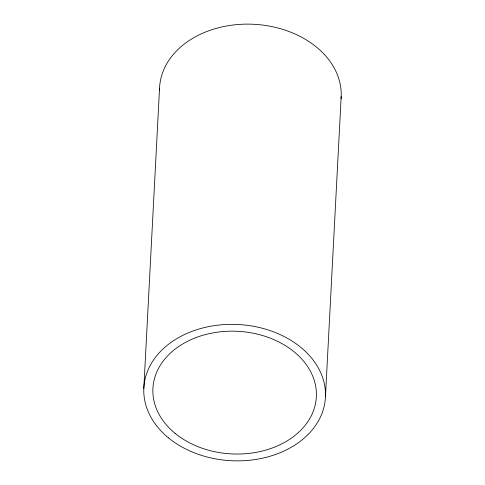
<?xml version="1.0" encoding="UTF-8"?>
<svg xmlns="http://www.w3.org/2000/svg" width="485" height="485" viewBox="0 0 485 485"><rect width="100%" height="100%" fill="white"/><g stroke="black" fill="none" stroke-linecap="round" stroke-linejoin="round"><path stroke-width="0.73" d="M143.815 388.443L159.547 88.228M325.453 396.772L341.185 96.557M159.504 90.446A90.919 68.197 3 0 1 253.146 24.25A90.919 68.197 3 0 1 341.052 98.77M168.453 437.846A90.919 68.197 3 0 0 321.64 414.263A90.919 68.197 3 0 0 213.812 325.708A90.919 68.197 3 0 0 168.453 437.846M175.067 433.323A81.826 61.377 3 0 0 312.94 412.098A81.826 61.377 3 0 0 215.892 332.395A81.826 61.377 3 0 0 175.067 433.323"/></g></svg>
